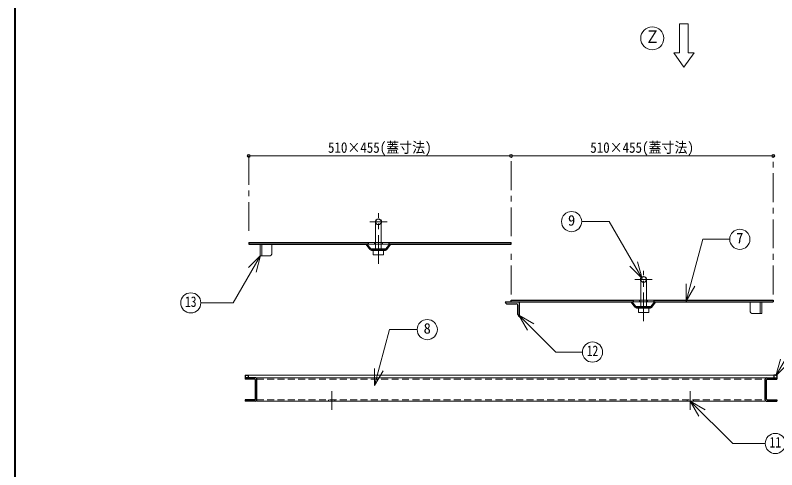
# Model space of a CAD drawing. Units: millimetres at full size, sheet at 1:10; details may follow other scales. Extents: x -2066 to 1984, y -1358 to 1452.
# Drawn here: x -2066 to -745, y -128 to 661 of the extents above; entities that cross this region are included whole.
import ezdxf
from ezdxf.enums import TextEntityAlignment as Align

# ---------------------------------------------------------------- set-up
doc = ezdxf.new("R2010")
doc.units = ezdxf.units.MM
doc.header["$LTSCALE"] = 10
doc.header["$PDMODE"] = 32
doc.header["$PDSIZE"] = 5
doc.linetypes.add('CHAIN1', pattern=[8, 5, -1, 1, -1])
doc.linetypes.add('DASHED1', pattern=[1.8, 1.2, -0.6])
doc.layers.add('0-0_ﾚｲﾔ1', color=4, linetype='Continuous', lineweight=9)
doc.styles.add('ＭＳ ゴシック', font='')
doc.styles.get('ＭＳ ゴシック').set_extended_font_data('MS Gothic')

msp = doc.modelspace()

# ---------------------------------------------------------------- linework, layer by layer
at = {"layer": '0-0_ﾚｲﾔ1', "color": 1, "lineweight": 40}
msp.add_line((-2065.57, -1358.49), (-2065.57, 1451.51), dxfattribs=at)
at = {"layer": '0-0_ﾚｲﾔ1', "color": 7, "lineweight": 18}
for p, q in [((-913.07, 645.51), (-898.07, 645.51)), ((-913.07, 645.51), (-913.07, 595.51)), ((-905.57, 570.51), (-923.07, 595.51)), ((-923.07, 595.51), (-913.07, 595.51)), ((-905.57, 570.51), (-888.07, 595.51)), ((-1440.57, 302.31), (-1440.57, 254.81)), ((-1430.57, 302.31), (-1430.57, 254.81)), ((-1035.29, 302.67), (-1082.95, 302.67)), ((-978.33, 204.03), (-1035.29, 302.67)), ((-1442.57, 266.51), (-1453.57, 266.51)), ((-1442.57, 266.51), (-1442.57, 263.31)), ((-1417.57, 266.51), (-1428.57, 266.51)), ((-1428.57, 266.51), (-1428.57, 263.31)), ((-1640.57, 263.31), (-1640.57, 243.31)), ((-1637.57, 263.31), (-1637.57, 243.31)), ((-1453.57, 263.31), (-1442.57, 263.31)), ((-1439.57, 252.81), (-1444.57, 252.31)), ((-1444.57, 252.31), (-1426.57, 252.31)), ((-1444.57, 245.31), (-1444.57, 252.31)), ((-1440.57, 253.31), (-1440.57, 252.71)), ((-1435.57, 252.31), (-1435.57, 245.31)), ((-1426.57, 252.31), (-1431.57, 252.81)), ((-1430.57, 253.31), (-1430.57, 252.71)), ((-1417.57, 263.31), (-1428.57, 263.31)), ((-1426.57, 245.31), (-1426.57, 252.31)), ((-1639.89, 244.16), (-1687.5, 161.69)), ((-1639.89, 244.16), (-1661.1, 222.95)), ((-1639.89, 244.16), (-1647.65, 215.18)), ((-1640.57, 243.31), (-1637.57, 243.31)), ((-1444.57, 245.31), (-1426.57, 245.31)), ((-1444.57, 245.31), (-1439.57, 244.81)), ((-1439.57, 244.81), (-1435.57, 245.31)), ((-1439.57, 244.81), (-1431.57, 244.81)), ((-1435.57, 245.31), (-1431.57, 244.81)), ((-1431.57, 244.81), (-1426.57, 245.31)), ((-978.33, 204.03), (-999.55, 225.24)), ((-978.33, 204.03), (-986.1, 233.01)), ((-980.57, 202.31), (-980.57, 154.81)), ((-970.57, 202.31), (-970.57, 154.81)), ((-901.69, 164.88), (-901.69, 194.88)), ((-901.69, 164.88), (-886.69, 190.86)), ((-1687.5, 161.69), (-1743.57, 161.69)), ((-982.57, 166.51), (-993.57, 166.51)), ((-993.57, 163.31), (-982.57, 163.31)), ((-982.57, 166.51), (-982.57, 163.31)), ((-957.57, 166.51), (-968.57, 166.51)), ((-968.57, 166.51), (-968.57, 163.31)), ((-957.57, 163.31), (-968.57, 163.31)), ((-773.57, 163.31), (-773.57, 143.31)), ((-770.57, 163.31), (-770.57, 143.31)), ((-979.57, 152.81), (-984.57, 152.31)), ((-984.57, 152.31), (-966.57, 152.31)), ((-984.57, 145.31), (-984.57, 152.31)), ((-980.57, 153.31), (-980.57, 152.71)), ((-975.57, 152.31), (-975.57, 145.31)), ((-966.57, 152.31), (-971.57, 152.81)), ((-970.57, 153.31), (-970.57, 152.71)), ((-966.57, 145.31), (-966.57, 152.31)), ((-1191.76, 140.48), (-1165.78, 125.48)), ((-1191.76, 140.48), (-1176.76, 114.5)), ((-984.57, 145.31), (-966.57, 145.31)), ((-984.57, 145.31), (-979.57, 144.81)), ((-979.57, 144.81), (-975.57, 145.31)), ((-979.57, 144.81), (-971.57, 144.81)), ((-975.57, 145.31), (-971.57, 144.81)), ((-971.57, 144.81), (-966.57, 145.31)), ((-770.57, 143.31), (-773.57, 143.31)), ((-746.03, 35.13), (-738.27, 64.11)), ((-746.03, 35.13), (-724.82, 56.35)), ((-1442.45, 18.19), (-1442.45, 48.19)), ((-1442.45, 18.19), (-1427.45, 44.17)), ((-1646.57, 31.51), (-764.57, 31.51)), ((-1646.57, 29.21), (-1646.57, 31.51)), ((-764.57, 29.21), (-764.57, 31.51)), ((-1646.57, -8.49), (-1646.57, -6.19)), ((-1646.57, -8.49), (-764.57, -8.49)), ((-894.57, -8.49), (-868.59, -23.49)), ((-894.57, -8.49), (-879.57, -34.47)), ((-894.57, -8.49), (-821.02, -82.04)), ((-764.57, -8.49), (-764.57, -6.19)), ((-821.02, -82.04), (-764.57, -82.04))]:
    msp.add_line(p, q, dxfattribs=at)
at = {"layer": '0-0_ﾚｲﾔ1', "linetype": 'CHAIN1'}
for p, q in [((-1660.57, 416.51), (-1660.57, 277.31)), ((-1205.57, 277.31), (-1205.57, 416.51)), ((-750.57, 176.51), (-750.57, 416.51)), ((-1435.57, 229.43), (-1435.57, 317.31)), ((-1450.57, 302.31), (-1420.57, 302.31)), ((-1205.57, 176.51), (-1205.57, 253.31)), ((-975.57, 129.81), (-975.57, 217.31)), ((-990.57, 202.31), (-960.57, 202.31)), ((-1516.57, 8.81), (-1516.57, -23.49)), ((-894.57, -23.49), (-894.57, 8.81))]:
    msp.add_line(p, q, dxfattribs=at)
at = {"layer": '0-0_ﾚｲﾔ1'}
for p, q in [((-1660.57, 416.51), (-1205.57, 416.51)), ((-1205.57, 416.51), (-750.57, 416.51)), ((-1442.57, 266.51), (-1440.57, 266.51)), ((-1430.57, 266.51), (-1428.57, 266.51)), ((-1620.57, 246.31), (-1620.57, 263.31)), ((-1440.57, 263.31), (-1442.57, 263.31)), ((-1428.57, 263.31), (-1430.57, 263.31)), ((-1623.57, 243.31), (-1637.57, 243.31)), ((-982.57, 166.51), (-980.57, 166.51)), ((-980.57, 163.31), (-982.57, 163.31)), ((-970.57, 166.51), (-968.57, 166.51)), ((-968.57, 163.31), (-970.57, 163.31)), ((-790.57, 146.31), (-790.57, 163.31)), ((-787.57, 143.31), (-773.57, 143.31)), ((-1661.57, 36.51), (-749.57, 36.51)), ((-1646.57, 31.51), (-1648.87, 31.51)), ((-764.57, 31.51), (-762.27, 31.51))]:
    msp.add_line(p, q, dxfattribs=at)
at = {"layer": '0-0_ﾚｲﾔ1', "color": 5, "lineweight": 25}
for p, q in [((-1660.57, 266.51), (-1660.57, 263.31)), ((-1660.57, 266.51), (-1453.57, 266.51)), ((-1453.57, 266.51), (-1453.57, 263.31)), ((-1417.57, 266.51), (-1205.57, 266.51)), ((-1205.57, 263.31), (-1205.57, 266.51)), ((-1660.57, 263.31), (-1453.57, 263.31)), ((-1449.97, 254.44), (-1457.07, 263.31)), ((-1448.8, 255.37), (-1455.15, 263.31)), ((-1423.51, 254.81), (-1447.63, 254.81)), ((-1447.63, 253.31), (-1423.51, 253.31)), ((-1422.34, 255.37), (-1415.99, 263.31)), ((-1421.17, 254.44), (-1414.07, 263.31)), ((-1215.57, 163.31), (-993.57, 163.31)), ((-1212.57, 160.31), (-1196.57, 160.31)), ((-1205.57, 163.31), (-1205.57, 166.51)), ((-1205.57, 166.51), (-993.57, 166.51)), ((-1190.57, 138.31), (-1190.57, 163.31)), ((-989.97, 154.44), (-997.07, 163.31)), ((-988.8, 155.37), (-995.15, 163.31)), ((-993.57, 166.51), (-993.57, 163.31)), ((-962.34, 155.37), (-955.99, 163.31)), ((-961.17, 154.44), (-954.07, 163.31)), ((-957.57, 166.51), (-957.57, 163.31)), ((-957.57, 166.51), (-750.57, 166.51)), ((-957.57, 163.31), (-750.57, 163.31)), ((-750.57, 166.51), (-750.57, 163.31)), ((-1193.57, 141.31), (-1193.57, 157.31)), ((-963.51, 154.81), (-987.63, 154.81)), ((-987.63, 153.31), (-963.51, 153.31)), ((-1666.57, 36.51), (-1661.57, 36.51)), ((-1666.57, 36.51), (-1666.57, 29.21)), ((-1648.87, 31.51), (-1666.57, 31.51)), ((-1650.02, 29.21), (-1666.57, 29.21)), ((-1661.57, 36.51), (-1661.57, 31.51)), ((-1648.87, -5.04), (-1648.87, 28.06)), ((-1646.57, -6.19), (-1646.57, 29.21)), ((-764.57, -6.19), (-764.57, 29.21)), ((-762.27, 31.51), (-744.57, 31.51)), ((-762.27, -5.04), (-762.27, 28.06)), ((-761.12, 29.21), (-744.57, 29.21)), ((-744.57, 36.51), (-749.57, 36.51)), ((-749.57, 36.51), (-749.57, 31.51)), ((-744.57, 36.51), (-744.57, 29.21)), ((-1666.57, -6.19), (-1666.57, -8.49)), ((-1650.02, -6.19), (-1666.57, -6.19)), ((-1648.87, -8.49), (-1666.57, -8.49)), ((-762.27, -8.49), (-744.57, -8.49)), ((-761.12, -6.19), (-744.57, -6.19)), ((-744.57, -6.19), (-744.57, -8.49))]:
    msp.add_line(p, q, dxfattribs=at)
at = {"layer": '0-0_ﾚｲﾔ1', "linetype": 'DASHED1'}
for p, q in [((-1440.57, 266.51), (-1430.57, 266.51)), ((-1441.57, 254.81), (-1441.57, 253.31)), ((-1430.57, 263.31), (-1440.57, 263.31)), ((-1440.57, 254.81), (-1440.57, 253.31)), ((-1430.57, 254.81), (-1430.57, 253.31)), ((-1429.57, 254.81), (-1429.57, 253.31)), ((-980.57, 166.51), (-970.57, 166.51)), ((-970.57, 163.31), (-980.57, 163.31)), ((-981.57, 154.81), (-981.57, 153.31)), ((-980.57, 154.81), (-980.57, 153.31)), ((-970.57, 154.81), (-970.57, 153.31)), ((-969.57, 154.81), (-969.57, 153.31)), ((-1646.57, 29.21), (-764.57, 29.21)), ((-1646.57, -6.19), (-764.57, -6.19)), ((-1522.07, -8.49), (-1522.07, -6.19)), ((-1511.07, -8.49), (-1511.07, -6.19)), ((-900.07, -8.49), (-900.07, -6.19)), ((-889.07, -8.49), (-889.07, -6.19))]:
    msp.add_line(p, q, dxfattribs=at)
at = {"layer": '0-0_ﾚｲﾔ1', "color": 7, "lineweight": 18}
for points in [[(-898.07, 645.51), (-898.07, 595.51), (-888.07, 595.51)], [(-901.69, 164.88), (-873, 271.98), (-826.19, 271.98)], [(-1191.76, 140.48), (-1127.78, 76.5), (-1081.65, 76.5)], [(-746.03, 35.13), (-689.7, 132.7), (-638.57, 132.7)], [(-1442.45, 18.19), (-1416.42, 115.35), (-1368.34, 115.35)]]:
    msp.add_lwpolyline(points, dxfattribs=at)
at = {"layer": '0-0_ﾚｲﾔ1', "color": 5, "lineweight": 25}
msp.add_lwpolyline([(-1417.57, 266.51), (-1417.57, 263.31), (-1205.57, 263.31)], dxfattribs=at)
at = {"layer": '0-0_ﾚｲﾔ1', "color": 7, "lineweight": 18}
for points in [[(-1435.57, 252.31), (-1439.57, 252.81), (-1431.57, 252.81)], [(-975.57, 152.31), (-979.57, 152.81), (-971.57, 152.81)]]:
    msp.add_lwpolyline(points, close=True, dxfattribs=at)
for centre, radius in [((-960.57, 620.51), 20), ((-1100.45, 302.67), 17.5), ((-808.69, 271.98), 17.5), ((-1761.07, 161.69), 17.5), ((-1350.84, 115.35), 17.5), ((-1064.15, 76.5), 17.5), ((-747.07, -82.04), 17.5)]:
    msp.add_circle(centre, radius, dxfattribs=at)
at = {"layer": '0-0_ﾚｲﾔ1', "color": 5, "lineweight": 25}
for centre in [(-1435.57, 302.31), (-975.57, 202.31)]:
    msp.add_circle(centre, 5, dxfattribs=at)
for centre, radius, start, end in [((-1447.63, 256.31), 3, 218.65981, 270), ((-1447.63, 256.31), 1.5, 218.65981, 270), ((-1423.51, 256.31), 1.5, 270, 321.34019), ((-1423.51, 256.31), 3, 270, 321.34019), ((-1212.57, 163.31), 3, 180, 270), ((-1196.57, 157.31), 3, 0, 90), ((-987.63, 156.31), 3, 218.65981, 270), ((-987.63, 156.31), 1.5, 218.65981, 270), ((-963.51, 156.31), 1.5, 270, 321.34019), ((-963.51, 156.31), 3, 270, 321.34019), ((-1190.57, 141.31), 3, 180, 270), ((-1650.02, 28.06), 1.15, 0, 90), ((-1648.87, 29.21), 2.3, 0, 90), ((-762.27, 29.21), 2.3, 90, 180), ((-761.12, 28.06), 1.15, 90, 180), ((-1650.02, -5.04), 1.15, 270, 0), ((-1648.87, -6.19), 2.3, 270, 0), ((-762.27, -6.19), 2.3, 180, 270), ((-761.12, -5.04), 1.15, 180, 270)]:
    msp.add_arc(centre, radius, start, end, dxfattribs=at)
at = {"layer": '0-0_ﾚｲﾔ1'}
for centre, start, end in [((-1623.57, 246.31), 270, 0), ((-787.57, 146.31), 180, 270)]:
    msp.add_arc(centre, 3, start, end, dxfattribs=at)
at = {"layer": '0-0_ﾚｲﾔ1', "color": 1}
for p in [(-1660.57, 416.51), (-1205.57, 416.51), (-750.57, 416.51)]:
    msp.add_point(p, dxfattribs=at)

# ---------------------------------------------------------------- texts
at = {"layer": '0-0_ﾚｲﾔ1', "color": 7, "style": 'ＭＳ ゴシック'}
for s, height, width, p in [('Ｚ', 21.99, 0.85, (-973.07, 605.51)), ('510×455(蓋寸法)', 18.33, 0.9, (-1523.07, 416.51)), ('510×455(蓋寸法)', 18.33, 0.9, (-1068.07, 416.51)), ('13', 18.33, 0.8, (-1771.07, 149.19)), ('12', 18.33, 0.8, (-1074.15, 64)), ('11', 18.33, 0.8, (-757.07, -94.54))]:
    msp.add_text(s, height=height, dxfattribs=dict(at, width=width)).set_placement(p, align=Align.BOTTOM_LEFT)
for s, p in [('9', (-1106.7, 290.17)), ('7', (-814.94, 259.48)), ('8', (-1357.09, 102.85))]:
    msp.add_text(s, height=18.33, dxfattribs=at).set_placement(p, align=Align.BOTTOM_LEFT)

doc.saveas('drawing.dxf')
